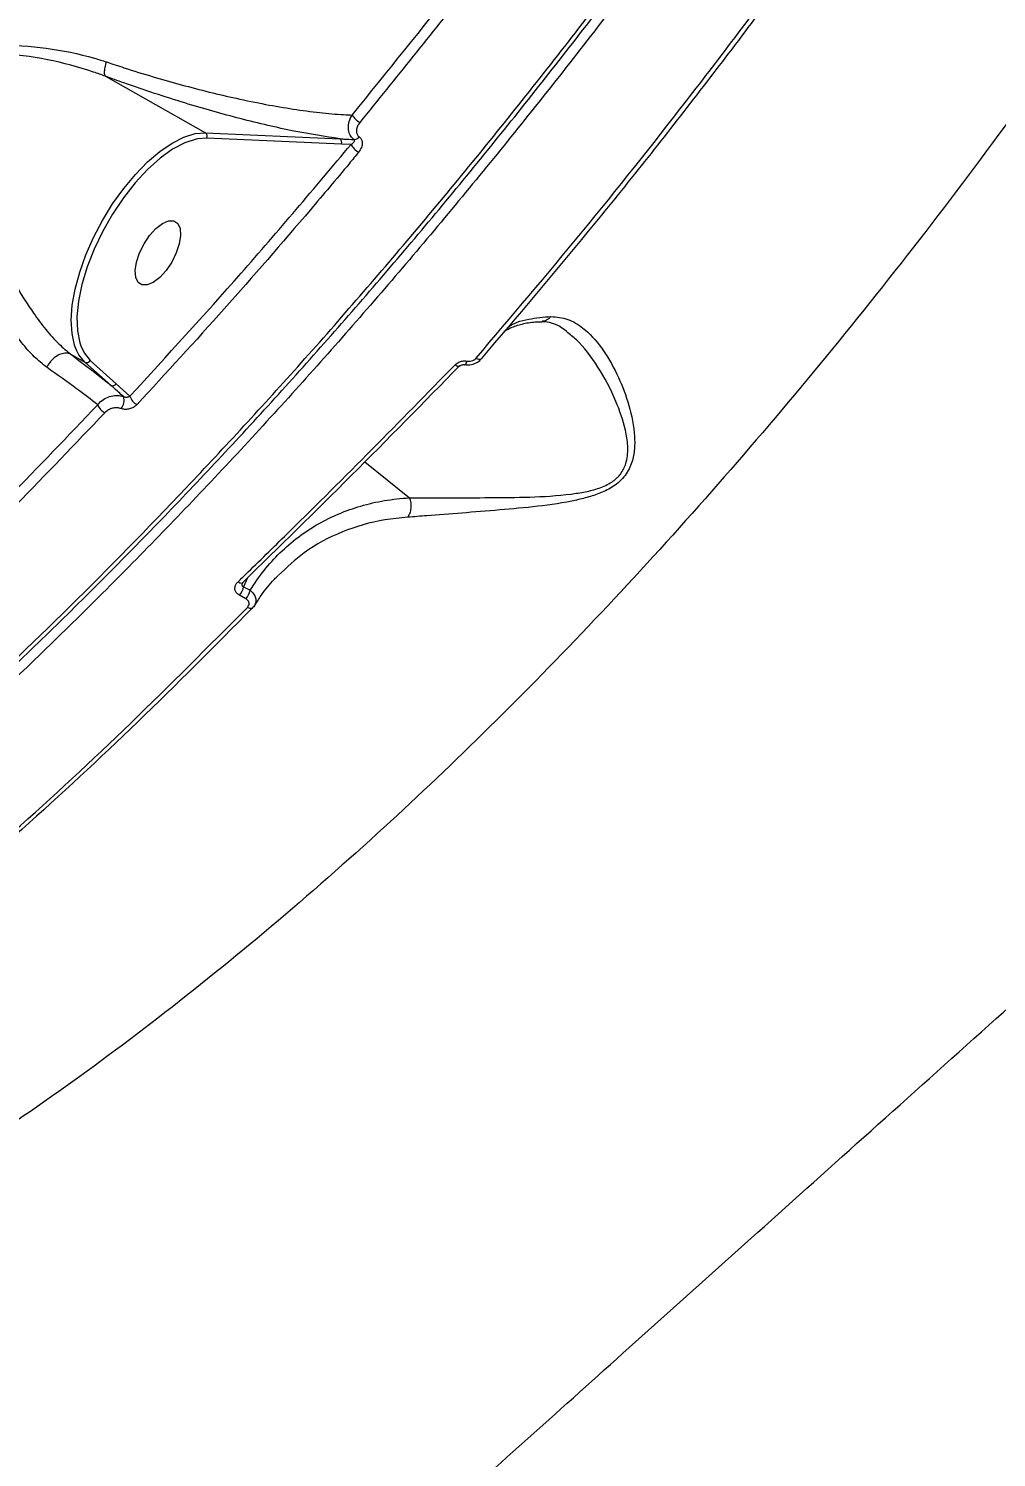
# Model space of a CAD drawing. Header units: millimetres. Extents: x -11024 to 8278, y -7837 to 5770.
# Drawn here: x 4731.7 to 4853.1, y -1403.2 to -1224.2 of the extents above; entities that cross this region are included whole.
import ezdxf

# ---------------------------------------------------------------- set-up
doc = ezdxf.new("R2010")
doc.units = ezdxf.units.MM
doc.layers.add('DIKOM_ОБЪЕКТ', color=7, linetype='Continuous')
doc.layers.add('DIKOM_РАЗМЕР_ОБЪЕКТА', color=7, linetype='Continuous')
doc.styles.add('style1', font='arial.ttf', dxfattribs={"width": 0.8})
doc.dimstyles.new('1-50', dxfattribs={"dimtxt": 300, "dimasz": 200, "dimexe": 100, "dimexo": 0, "dimgap": 100, "dimtad": 1, "dimtxsty": 'style1', "dimcen": 200, "dimclrd": 7, "dimclre": 7, "dimclrt": 7, "dimadec": 1, "dimazin": 2, "dimtfac": 1, "dimtmove": 0, "dimatfit": 2, "dimfxl": 0, "dimlwd": 25, "dimlwe": 18, "dimarcsym": 0})

# ---------------------------------------------------------------- blocks, each defined once
blk = doc.blocks.new('*D10')
at = {"layer": 'Defpoints', "color": 0, "transparency": 16777216}
for p in [(-7791.31, -186.83), (6174.94, -1432.98), (6174.94, -5371.27)]:
    blk.add_point(p, dxfattribs=at)
at = {"layer": 'DIKOM_РАЗМЕР_ОБЪЕКТА', "color": 7, "lineweight": 18, "transparency": 16777216}
for p, q in [((-7791.31, -186.83), (-7791.31, -5471.27)), ((6174.94, -1432.98), (6174.94, -5471.27))]:
    blk.add_line(p, q, dxfattribs=at)
at = {"layer": 'DIKOM_РАЗМЕР_ОБЪЕКТА', "color": 7, "lineweight": 25, "transparency": 16777216}
blk.add_line((-7591.31, -5371.27), (5974.94, -5371.27), dxfattribs=at)
at = {"layer": 'DIKOM_РАЗМЕР_ОБЪЕКТА', "color": 7, "transparency": 16777216}
for points in [[(-7591.31, -5337.93), (-7591.31, -5404.6), (-7791.31, -5371.27)], [(5974.94, -5337.93), (5974.94, -5404.6), (6174.94, -5371.27)]]:
    blk.add_solid(points, dxfattribs=at)
at = {"layer": 'DIKOM_РАЗМЕР_ОБЪЕКТА', "color": 7, "transparency": 16777216, "insert": (-1343.68, -5118.1), "char_height": 300, "attachment_point": 5, "style": 'style1'}
blk.add_mtext('14000', dxfattribs=at)

msp = doc.modelspace()

# ---------------------------------------------------------------- linework, layer by layer
at = {"layer": 'DIKOM_ОБЪЕКТ', "color": 7, "linetype": 'Continuous', "lineweight": 15}
for p, q in [((4741.378, -1230.212), (4753.909, -1237.277)), ((4754.102, -1237.945), (4752.945, -1238.042)), ((4753.909, -1237.277), (4770.765, -1238.041)), ((4770.957, -1238.709), (4754.102, -1237.945)), ((4772.167, -1238.753), (4770.957, -1238.709)), ((4737.048, -1265.028), (4737.052, -1265.03)), ((4737.052, -1265.03), (4738.812, -1266.023)), ((4742.082, -1268.933), (4738.812, -1266.023)), ((4739.463, -1265.819), (4742.733, -1268.729)), ((4742.733, -1268.729), (4744.441, -1270.295)), ((4773.895, -1278.505), (4779.481, -1283.002)), ((4759.184, -1293.032), (4758.705, -1294.144)), ((4758.991, -1295.672), (4758.181, -1295.224)), ((4758.705, -1294.144), (4759.517, -1294.592))]:
    msp.add_line(p, q, dxfattribs=at)
at = {"layer": 'DIKOM_ОБЪЕКТ', "color": 7, "linetype": 'Continuous', "lineweight": 15, "flags": 128}
for points in [[(4737.76, -1264.518), (4737.524, -1263.902), (4737.201, -1262.446), (4737.103, -1260.766), (4737.232, -1258.898), (4737.585, -1256.884), (4738.155, -1254.766), (4738.929, -1252.591), (4739.891, -1250.406), (4741.018, -1248.258), (4742.289, -1246.194), (4743.673, -1244.258), (4745.143, -1242.494), (4746.665, -1240.938), (4748.206, -1239.625), (4749.734, -1238.583), (4751.215, -1237.835), (4752.617, -1237.396), (4753.909, -1237.277)], [(4752.945, -1238.042), (4752.776, -1238.076), (4751.333, -1238.552), (4749.809, -1239.361), (4748.241, -1240.483), (4746.665, -1241.892), (4745.12, -1243.554), (4743.644, -1245.428), (4742.273, -1247.468), (4741.038, -1249.627), (4739.971, -1251.851), (4739.096, -1254.087), (4738.436, -1256.281), (4738.005, -1258.38), (4737.816, -1260.333), (4737.87, -1262.093), (4738.169, -1263.617), (4738.29, -1263.982)], [(4750.739, -1249.28), (4750.807, -1250.151), (4750.644, -1251.199), (4750.263, -1252.34), (4749.696, -1253.481), (4748.987, -1254.53), (4748.196, -1255.402), (4747.385, -1256.026), (4746.62, -1256.351), (4745.963, -1256.352), (4745.468, -1256.028), (4745.175, -1255.405), (4745.107, -1254.535), (4745.27, -1253.486), (4745.651, -1252.346), (4746.218, -1251.204), (4746.927, -1250.155), (4747.719, -1249.284), (4748.53, -1248.66), (4749.295, -1248.334), (4749.951, -1248.334), (4750.446, -1248.658), (4750.739, -1249.28)], [(4738.812, -1266.023), (4738.065, -1265.103), (4737.76, -1264.518)], [(4738.29, -1263.982), (4738.704, -1264.869), (4739.463, -1265.819)], [(4785.754, -1266.534), (4785.736, -1266.55), (4785.68, -1266.572), (4785.604, -1266.574), (4785.514, -1266.555), (4785.409, -1266.516), (4785.294, -1266.458), (4785.171, -1266.382)], [(4786.42, -1266.338), (4786.442, -1266.338), (4786.496, -1266.314), (4786.553, -1266.254), (4786.612, -1266.161), (4786.669, -1266.039), (4786.724, -1265.892)], [(4788.477, -1265.6), (4788.447, -1265.646), (4788.4, -1265.678), (4788.336, -1265.692), (4788.257, -1265.691), (4788.165, -1265.672), (4788.062, -1265.638), (4787.95, -1265.588), (4787.832, -1265.524)], [(4758.589, -1293.672), (4758.571, -1293.688), (4758.505, -1293.721), (4758.422, -1293.732), (4758.323, -1293.722), (4758.213, -1293.69), (4758.094, -1293.638), (4757.969, -1293.567)], [(4758.646, -1293.562), (4758.619, -1293.634), (4758.589, -1293.672)], [(4759.86, -1296.772), (4759.821, -1296.828), (4759.764, -1296.868), (4759.693, -1296.891), (4759.607, -1296.895), (4759.51, -1296.882), (4759.404, -1296.851), (4759.29, -1296.803), (4759.173, -1296.739)]]:
    msp.add_lwpolyline(points, dxfattribs=at)
at = {"layer": 'DIKOM_ОБЪЕКТ', "color": 7, "linetype": 'Continuous', "lineweight": 15}
for centre, radius, start, end in [((4774.456, -1233.802), 2.487, 210.55393, 241.50047), ((4753.621, -1237.722), 0.53, 335.16309, 57.09479), ((4770.475, -1238.486), 0.531, 335.19398, 56.98838), ((4772.491, -1237.177), 0.954, 272.94677, 318.37053), ((4774.231, -1237.654), 2.339, 208.05435, 241.99165), ((4739.028, -1265.572), 0.5, 244.34866, 330.47885), ((4742.298, -1268.483), 0.5, 244.35431, 330.4732), ((4742.147, -1270.828), 1.574, 319.97209, 18.15201), ((4746.244, -1269.645), 1.917, 199.83743, 241.93498), ((4742.238, -1270.635), 1.964, 201.6482, 241.39285), ((4756.594, -1293.787), 2.141, 317.81929, 350.41204), ((4757.402, -1294.229), 2.146, 317.7551, 350.2579)]:
    msp.add_arc(centre, radius, start, end, dxfattribs=at)
for points, knots in [([(4624.776, -1379.928), (4627.564, -1378.53), (4635.074, -1374.765), (4647.492, -1367.73), (4662.027, -1358.588), (4676.83, -1348.303), (4691.857, -1336.884), (4707.059, -1324.339), (4722.103, -1310.944), (4736.941, -1296.766), (4751.53, -1281.887), (4766.107, -1266.063), (4780.621, -1249.31), (4795.019, -1231.665), (4808.983, -1213.515), (4822.476, -1194.937), (4835.471, -1176.011), (4848.18, -1156.428), (4860.545, -1136.23), (4872.514, -1115.475), (4883.824, -1094.617), (4894.451, -1073.733), (4904.387, -1052.893), (4913.795, -1031.76), (4922.616, -1010.395), (4930.808, -988.869), (4938.188, -967.654), (4944.75, -946.818), (4950.508, -926.416), (4955.553, -906.114), (4959.838, -885.991), (4963.328, -866.121), (4965.835, -847.755), (4967.493, -830.86), (4968.44, -815.373), (4968.769, -800.317), (4968.469, -785.739), (4967.547, -771.795), (4966.01, -758.55), (4964.142, -747.282), (4962.624, -740.568), (4962.006, -737.834)], [0, 0, 0, 0, 0.0156522, 0.0421682, 0.0687046, 0.0952202, 0.1225065, 0.1498146, 0.1771008, 0.2036167, 0.230153, 0.2566687, 0.2839547, 0.311263, 0.3385491, 0.3650651, 0.3916015, 0.4181172, 0.4454032, 0.4727115, 0.4999976, 0.5265136, 0.5530497, 0.5795656, 0.6068517, 0.6341601, 0.661446, 0.6879618, 0.7144981, 0.7410139, 0.7683, 0.7956082, 0.8228943, 0.8459724, 0.8690775, 0.8921826, 0.9155066, 0.9388307, 0.9615639, 0.9843486, 1, 1, 1, 1]), ([(4625.405, -1379.948), (4626.367, -1379.484), (4629.684, -1377.883), (4635.416, -1374.864), (4642.58, -1370.908), (4649.77, -1366.686), (4656.966, -1362.23), (4664.171, -1357.532), (4671.388, -1352.593), (4678.618, -1347.413), (4685.866, -1341.989), (4693.131, -1336.321), (4700.416, -1330.406), (4707.724, -1324.243), (4715.057, -1317.829), (4722.408, -1311.17), (4729.753, -1304.289), (4737.061, -1297.212), (4744.311, -1289.958), (4751.503, -1282.532), (4758.639, -1274.93), (4765.72, -1267.151), (4772.752, -1259.192), (4779.734, -1251.051), (4786.668, -1242.726), (4793.557, -1234.214), (4800.403, -1225.512), (4807.205, -1216.622), (4813.944, -1207.567), (4820.592, -1198.385), (4827.125, -1189.106), (4833.537, -1179.742), (4839.831, -1170.289), (4846.01, -1160.743), (4852.075, -1151.1), (4858.03, -1141.36), (4863.876, -1131.518), (4869.613, -1121.572), (4875.244, -1111.519), (4880.77, -1101.356), (4886.179, -1091.103), (4891.452, -1080.8), (4896.564, -1070.488), (4901.509, -1060.186), (4906.287, -1049.89), (4910.902, -1039.597), (4915.353, -1029.302), (4919.646, -1019.004), (4923.778, -1008.699), (4927.753, -998.385), (4931.57, -988.058), (4935.231, -977.715), (4938.731, -967.368), (4942.058, -957.053), (4945.196, -946.813), (4948.141, -936.672), (4950.889, -926.634), (4953.443, -916.693), (4955.803, -906.847), (4957.974, -897.092), (4959.952, -887.425), (4961.74, -877.844), (4963.338, -868.346), (4964.746, -858.927), (4965.963, -849.594), (4966.985, -840.371), (4967.808, -831.297), (4968.428, -822.401), (4968.844, -813.693), (4969.058, -805.167), (4969.071, -796.819), (4968.882, -788.647), (4968.493, -780.649), (4967.901, -772.821), (4967.107, -765.163), (4966.114, -757.67), (4964.909, -750.352), (4963.663, -743.877), (4962.731, -739.938), (4962.344, -738.3)], [0, 0, 0, 0, 0.0054195, 0.0186914, 0.0319677, 0.0451738, 0.0583192, 0.0714189, 0.0844874, 0.0975399, 0.1105915, 0.1236535, 0.1367393, 0.1498636, 0.1630411, 0.1762868, 0.1895616, 0.2027843, 0.2159412, 0.2290479, 0.2421187, 0.255169, 0.2682141, 0.2812667, 0.2943384, 0.3074446, 0.3205993, 0.3338181, 0.3470908, 0.3603379, 0.37351, 0.3866273, 0.399705, 0.4127576, 0.4258001, 0.4388478, 0.4519104, 0.4650028, 0.4781399, 0.4913364, 0.5045998, 0.5178617, 0.5310531, 0.5441855, 0.5572736, 0.5703326, 0.5833771, 0.5964224, 0.6094797, 0.6225624, 0.6356854, 0.6488638, 0.662112, 0.675378, 0.6885929, 0.7017444, 0.7148475, 0.7279169, 0.7409678, 0.754015, 0.7670712, 0.7801486, 0.7932621, 0.8064264, 0.8196565, 0.832932, 0.8461777, 0.8593532, 0.8724758, 0.8855604, 0.898622, 0.9116753, 0.9247347, 0.9378105, 0.9509175, 0.9640704, 0.9772837, 0.9905589, 1, 1, 1, 1]), ([(4622.283, -1302.273), (4626.29, -1299.546), (4634.307, -1294.088), (4646.4, -1284.991), (4658.503, -1275.258), (4670.755, -1264.707), (4683.128, -1253.336), (4695.595, -1241.141), (4707.954, -1228.314), (4720.522, -1214.501), (4733.254, -1199.668), (4746.092, -1183.805), (4758.773, -1167.209), (4771.242, -1149.907), (4783.452, -1131.944), (4795.119, -1113.736), (4806.218, -1095.356), (4816.737, -1076.877), (4826.859, -1057.974), (4836.532, -1038.697), (4845.71, -1019.106), (4854.184, -999.649), (4861.944, -980.392), (4868.993, -961.393), (4875.455, -942.326), (4881.281, -923.255), (4886.432, -904.25), (4890.511, -886.947), (4893.681, -871.327), (4896.117, -857.29), (4898.085, -843.498), (4899.576, -830.001), (4900.585, -816.861), (4901.106, -804.075), (4901.175, -791.614), (4900.808, -783.643), (4900.625, -779.657)], [0, 0, 0, 0, 0.0277652, 0.0555638, 0.0833623, 0.1111276, 0.1400312, 0.168973, 0.1979143, 0.2268178, 0.2582447, 0.2896956, 0.3211224, 0.3534671, 0.3858384, 0.418183, 0.4495059, 0.4808531, 0.5121759, 0.5444126, 0.5766757, 0.6089125, 0.640161, 0.6714335, 0.7026821, 0.7348413, 0.7670265, 0.7991857, 0.8241464, 0.8491071, 0.8742669, 0.8994269, 0.9244694, 0.9495121, 0.974756, 1, 1, 1, 1]), ([(4652.021, -1591.384), (4651.226, -1592.422), (4649.632, -1594.499), (4648.437, -1596.463), (4647.985, -1597.688), (4648.192, -1598.25), (4649.013, -1598.242), (4650.474, -1597.647), (4652.601, -1596.439), (4655.405, -1594.608), (4658.856, -1592.171), (4662.907, -1589.163), (4667.537, -1585.604), (4672.714, -1581.523), (4678.469, -1576.894), (4684.858, -1571.674), (4691.893, -1565.848), (4699.578, -1559.411), (4707.829, -1552.433), (4716.542, -1545.004), (4725.687, -1537.15), (4735.23, -1528.902), (4745.243, -1520.199), (4755.808, -1510.969), (4766.928, -1501.208), (4778.598, -1490.919), (4790.686, -1480.218), (4803.058, -1469.223), (4815.686, -1457.962), (4828.538, -1446.463), (4841.701, -1434.649), (4855.28, -1422.426), (4869.266, -1409.8), (4883.645, -1396.783), (4898.253, -1383.524), (4913.665, -1369.498), (4929.883, -1354.699), (4946.895, -1339.131), (4964.175, -1323.277), (4981.686, -1307.167), (4999.386, -1290.838), (5016.202, -1275.284), (5032.093, -1260.549), (5047.041, -1246.657), (5061.924, -1232.796), (5076.854, -1218.857), (5091.805, -1204.866), (5106.752, -1190.845), (5121.521, -1176.957), (5135.943, -1163.361), (5150.002, -1150.074), (5163.686, -1137.107), (5177.104, -1124.358), (5190.356, -1111.732), (5203.409, -1099.258), (5216.235, -1086.962), (5228.684, -1074.988), (5240.622, -1063.466), (5252.039, -1052.404), (5262.935, -1041.806), (5273.394, -1031.59), (5283.491, -1021.682), (5293.191, -1012.115), (5302.468, -1002.914), (5311.207, -994.19), (5319.315, -986.039), (5326.79, -978.462), (5333.647, -971.449), (5339.942, -964.942), (5345.719, -958.895), (5350.945, -953.339), (5355.595, -948.298), (5359.613, -943.833), (5362.957, -939.991), (5365.636, -936.764), (5367.674, -934.135), (5369.09, -932.076), (5369.889, -930.578), (5370.044, -929.669), (5369.544, -929.358), (5368.399, -929.645), (5366.814, -930.432), (5365.06, -931.468), (5363.847, -932.262), (5363.239, -932.658)], [0, 0, 0, 0, 0.0144651, 0.0289647, 0.0408965, 0.0528384, 0.06478, 0.0767114, 0.0889895, 0.101279, 0.1135685, 0.1258467, 0.1377794, 0.1497223, 0.1616651, 0.1735976, 0.1858779, 0.1981695, 0.210461, 0.2227414, 0.2346549, 0.2465787, 0.2585025, 0.2704161, 0.2826743, 0.2949439, 0.3072133, 0.3194715, 0.3314056, 0.34335, 0.3552943, 0.3672284, 0.3795091, 0.391801, 0.4040931, 0.4163738, 0.4301596, 0.4439533, 0.4577392, 0.4718226, 0.4859146, 0.4999982, 0.5119158, 0.5238436, 0.5357715, 0.5476891, 0.5599529, 0.5722279, 0.5845032, 0.596767, 0.6086845, 0.6206121, 0.6325398, 0.6444572, 0.6567197, 0.6689935, 0.6812671, 0.6935298, 0.7054627, 0.7174059, 0.729349, 0.7412819, 0.7535612, 0.7658519, 0.7781424, 0.7904218, 0.802353, 0.8142946, 0.8262361, 0.8381674, 0.8504463, 0.8627365, 0.8750268, 0.8873057, 0.8992219, 0.9111486, 0.9230751, 0.9349913, 0.9472528, 0.9595253, 0.9717982, 0.9840602, 0.9920273, 1, 1, 1, 1]), ([(5413.745, -933.094), (5413.781, -933.104), (5413.996, -933.162), (5413.743, -933.864), (5412.921, -935.263), (5411.33, -937.378), (5409.059, -940.118), (5406.118, -943.468), (5402.536, -947.397), (5398.339, -951.878), (5393.509, -956.936), (5387.997, -962.617), (5381.788, -968.939), (5374.873, -975.907), (5367.33, -983.445), (5359.249, -991.463), (5350.659, -999.932), (5341.596, -1008.82), (5331.997, -1018.189), (5321.783, -1028.115), (5310.947, -1038.604), (5299.492, -1049.65), (5287.547, -1061.13), (5275.258, -1072.903), (5262.656, -1084.94), (5249.779, -1097.207), (5236.525, -1109.802), (5222.789, -1122.823), (5208.577, -1136.265), (5193.903, -1150.114), (5178.931, -1164.214), (5163.837, -1178.401), (5148.65, -1192.648), (5133.4, -1206.926), (5117.975, -1221.344), (5102.253, -1236.013), (5086.253, -1250.917), (5069.996, -1266.034), (5053.669, -1281.193), (5036.63, -1296.987), (5018.903, -1313.391), (5000.529, -1330.363), (4982.094, -1347.36), (4963.645, -1364.337), (4945.228, -1381.251), (4927.944, -1397.091), (4911.796, -1411.86), (4896.765, -1425.582), (4881.965, -1439.066), (4867.286, -1452.412), (4852.76, -1465.59), (4838.418, -1478.572), (4824.428, -1491.205), (4810.955, -1503.339), (4798.008, -1514.966), (4785.591, -1526.086), (4773.594, -1536.796), (4761.931, -1547.173), (4750.639, -1557.184), (4739.747, -1566.801), (4729.384, -1575.91), (4719.661, -1584.414), (4710.58, -1592.313), (4702.134, -1599.616), (4694.255, -1606.379), (4686.889, -1612.649), (4680.075, -1618.392), (4673.836, -1623.585), (4668.25, -1628.161), (4663.373, -1632.072), (4659.196, -1635.33), (4655.7, -1637.955), (4652.856, -1639.97), (4650.632, -1641.4), (4649.137, -1642.146), (4648.377, -1642.371), (4648.332, -1642.144), (4648.323, -1642.102)], [0, 0, 0, 0, 0.0026735, 0.0159126, 0.0295314, 0.0431629, 0.0567944, 0.0704133, 0.0836727, 0.0969435, 0.1102143, 0.1234736, 0.1371194, 0.1507778, 0.1644361, 0.1780818, 0.1913422, 0.2046142, 0.2178862, 0.2311466, 0.2447927, 0.2584513, 0.2721099, 0.285756, 0.2989994, 0.3122541, 0.3255087, 0.338752, 0.3523788, 0.3660181, 0.3796575, 0.3932842, 0.4065287, 0.4197846, 0.4330406, 0.4462851, 0.459914, 0.4735556, 0.487197, 0.5008261, 0.5161467, 0.5314763, 0.5467971, 0.5624486, 0.5781095, 0.593761, 0.6070228, 0.6202959, 0.6335693, 0.6468309, 0.6604781, 0.6741379, 0.6877976, 0.7014447, 0.7146837, 0.7279341, 0.7411846, 0.7544235, 0.7680458, 0.7816806, 0.7953152, 0.8089375, 0.8221983, 0.8354705, 0.8487428, 0.8620035, 0.8756514, 0.8893118, 0.9029722, 0.9166202, 0.9298763, 0.9431441, 0.9564116, 0.9696677, 0.983311, 0.9969667, 1, 1, 1, 1]), ([(4940.747, -965.094), (4939.394, -969.171), (4935.749, -980.154), (4929.216, -998.176), (4920.998, -1019.114), (4912.018, -1040.274), (4902.289, -1061.585), (4891.823, -1082.976), (4880.852, -1103.976), (4869.424, -1124.523), (4857.6, -1144.564), (4845.186, -1164.427), (4832.199, -1184.032), (4818.673, -1203.305), (4804.905, -1221.821), (4790.948, -1239.533), (4776.859, -1256.416), (4762.406, -1272.743), (4747.628, -1288.433), (4732.567, -1303.414), (4717.554, -1317.357), (4702.642, -1330.239), (4687.875, -1342.059), (4673.015, -1353.01), (4658.11, -1363.016), (4643.21, -1372.017), (4628.646, -1379.816), (4614.459, -1386.414), (4600.681, -1391.839), (4587.087, -1396.181), (4573.738, -1399.37), (4560.675, -1401.391), (4548.751, -1402.084), (4539.713, -1401.947), (4534.984, -1401.322), (4533.526, -1401.129)], [0, 0, 0, 0, 0.0182804, 0.0492473, 0.0802381, 0.1112051, 0.1430714, 0.1749638, 0.2068302, 0.2377974, 0.2687881, 0.2997549, 0.3316215, 0.3635138, 0.3953801, 0.4263466, 0.457337, 0.4883039, 0.5201697, 0.5520616, 0.5839278, 0.6148944, 0.6458854, 0.676852, 0.7087181, 0.7406107, 0.7724768, 0.8034436, 0.8344343, 0.8654009, 0.8972673, 0.9291594, 0.9610258, 0.9879768, 1, 1, 1, 1]), ([(4952.295, -1058.88), (4949.914, -1064.716), (4945.151, -1076.396), (4937.405, -1093.877), (4929.243, -1111.274), (4920.285, -1129.256), (4910.477, -1147.771), (4899.777, -1166.746), (4888.595, -1185.407), (4876.982, -1203.665), (4864.988, -1221.429), (4852.774, -1238.454), (4840.363, -1254.714), (4827.787, -1270.214), (4814.953, -1285.082), (4801.918, -1299.25), (4788.74, -1312.647), (4775.19, -1325.47), (4761.288, -1337.623), (4747.069, -1349.033), (4732.86, -1359.424), (4718.917, -1368.627), (4705.274, -1376.647), (4691.957, -1383.538), (4678.812, -1389.41), (4665.903, -1394.243), (4653.291, -1398.016), (4641.097, -1400.699), (4629.348, -1402.288), (4618.026, -1402.871), (4607.164, -1402.307), (4600.048, -1401.565), (4596.707, -1400.729), (4596.693, -1400.726)], [0, 0, 0, 0, 0.0303314, 0.0607001, 0.0910688, 0.1213997, 0.1555311, 0.1897723, 0.2240683, 0.2583626, 0.2926003, 0.3267292, 0.3597779, 0.3929305, 0.4261357, 0.4593393, 0.4924891, 0.5255363, 0.5605684, 0.5956629, 0.6307579, 0.6657902, 0.6993588, 0.7330328, 0.7667613, 0.8004918, 0.8341698, 0.8677409, 0.9006739, 0.9337027, 0.9667811, 0.9998602, 1, 1, 1, 1]), ([(4810.014, -1571.803), (4814.018, -1568.299), (4822.029, -1561.286), (4834.583, -1550.241), (4847.502, -1538.836), (4860.927, -1526.94), (4874.845, -1514.566), (4889.244, -1501.719), (4903.96, -1488.546), (4918.821, -1475.199), (4933.796, -1461.709), (4948.852, -1448.103), (4964.103, -1434.28), (4979.668, -1420.131), (4995.53, -1405.668), (5011.668, -1390.909), (5027.898, -1376.022), (5044.036, -1361.174), (5060.057, -1346.391), (5075.937, -1331.696), (5091.792, -1316.981), (5107.744, -1302.135), (5123.766, -1287.178), (5139.832, -1272.136), (5155.756, -1257.183), (5171.349, -1242.496), (5186.593, -1228.093), (5201.477, -1213.992), (5216.12, -1200.074), (5230.635, -1186.238), (5244.988, -1172.513), (5259.15, -1158.927), (5272.954, -1145.639), (5287.116, -1131.961), (5301.516, -1117.999), (5316.092, -1103.808), (5325.277, -1094.815), (5329.868, -1090.319)], [0, 0, 0, 0, 0.02771576, 0.05545544, 0.08319537, 0.11091106, 0.1394322, 0.16797903, 0.19652616, 0.22504713, 0.25275924, 0.28049467, 0.3082306, 0.3359422, 0.36445723, 0.39299796, 0.42153888, 0.45005356, 0.47779076, 0.50555234, 0.53331343, 0.56105059, 0.58959533, 0.61816615, 0.64673704, 0.67528144, 0.70298971, 0.73072246, 0.75845452, 0.78616295, 0.81467512, 0.84321305, 0.8717511, 0.90026292, 0.93350155, 0.96676104, 1, 1, 1, 1]), ([(4694.72, -1489.26), (4695.443, -1488.688), (4696.889, -1487.543), (4699.933, -1485.001), (4703.605, -1481.868), (4708.14, -1477.935), (4713.638, -1473.113), (4720.191, -1467.314), (4727.563, -1460.753), (4735.723, -1453.463), (4744.639, -1445.476), (4754.193, -1436.903), (4764.36, -1427.772), (4775.091, -1418.133), (4786.458, -1407.923), (4798.411, -1397.192), (4810.899, -1385.988), (4824.152, -1374.108), (4838.184, -1361.543), (4852.977, -1348.305), (4868.201, -1334.691), (4883.574, -1320.948), (4899.045, -1307.118), (4914.56, -1293.246), (4930.286, -1279.177), (4946.145, -1264.976), (4962.061, -1250.704), (4977.883, -1236.496), (4993.579, -1222.372), (5009.127, -1208.351), (5024.583, -1194.38), (5039.872, -1180.523), (5054.954, -1166.818), (5064.776, -1157.857), (5069.679, -1153.383)], [0, 0, 0, 0, 0.028458, 0.0569512, 0.0854443, 0.113902, 0.1459254, 0.178052, 0.21023, 0.2424063, 0.2745293, 0.3065504, 0.3375582, 0.3686636, 0.3998178, 0.4309707, 0.4620736, 0.4930794, 0.525948, 0.5588747, 0.5918023, 0.6246716, 0.6561667, 0.6877611, 0.7194067, 0.751054, 0.7826517, 0.81415, 0.8450489, 0.8760379, 0.9070734, 0.9381095, 0.9691001, 1, 1, 1, 1]), ([(4772.314, -1235.066), (4776.722, -1229.625), (4785.539, -1218.743), (4798.477, -1201.624), (4811.198, -1183.992), (4819.41, -1171.793), (4823.515, -1165.694)], [0, 0, 0, 0, 0.2485965, 0.4971944, 0.7485972, 1, 1, 1, 1]), ([(4824.584, -1166.463), (4820.515, -1172.508), (4812.379, -1184.598), (4799.682, -1202.211), (4786.673, -1219.442), (4777.737, -1230.473), (4773.269, -1235.988)], [0, 0, 0, 0, 0.2485968, 0.49719326, 0.74859505, 1, 1, 1, 1]), ([(4787.832, -1265.524), (4792.281, -1260.296), (4801.18, -1249.841), (4814.287, -1233.323), (4827.21, -1216.263), (4835.587, -1204.414), (4839.775, -1198.49)], [0, 0, 0, 0, 0.2486158, 0.4972329, 0.748616, 1, 1, 1, 1]), ([(4840.338, -1198.659), (4836.203, -1204.511), (4827.932, -1216.214), (4815.083, -1233.196), (4801.952, -1249.762), (4792.968, -1260.321), (4788.477, -1265.6)], [0, 0, 0, 0, 0.2486147, 0.4972313, 0.7486171, 1, 1, 1, 1]), ([(4734.025, -1266.665), (4733.502, -1266.25), (4732.412, -1265.385), (4730.844, -1263.583), (4729.136, -1261.172), (4727.366, -1258.088), (4725.399, -1253.986), (4723.449, -1249.169), (4721.651, -1243.914), (4720.446, -1239.578), (4719.751, -1236.207), (4719.448, -1233.598), (4719.53, -1231.277), (4720.238, -1229.335), (4721.495, -1227.965), (4723.352, -1227.058), (4725.533, -1226.56), (4729.111, -1226.239), (4734.036, -1226.56), (4738.568, -1227.479), (4741.006, -1228.252), (4741.5, -1228.409)], [0, 0, 0, 0, 0.0399705, 0.0833, 0.1277355, 0.1880435, 0.2502359, 0.3338812, 0.4199835, 0.501346, 0.5430292, 0.5846631, 0.6297922, 0.6581318, 0.6869643, 0.7180451, 0.7529308, 0.788754, 0.8810047, 0.9758657, 1, 1, 1, 1]), ([(4741.371, -1230.207), (4741.37, -1230.206), (4740.884, -1230.024), (4738.53, -1229.181), (4734.103, -1228.008), (4729.323, -1227.352), (4725.788, -1227.388), (4723.719, -1227.676), (4722.042, -1228.35), (4721.249, -1229.136), (4720.724, -1229.996), (4720.341, -1231.387), (4720.521, -1233.514), (4721.066, -1235.912), (4722.074, -1239.086), (4723.634, -1243.146), (4725.832, -1248.148), (4728.065, -1252.693), (4730.261, -1256.655), (4732.122, -1259.598), (4733.907, -1261.973), (4735.441, -1263.711), (4736.584, -1264.651), (4737.048, -1265.028), (4737.048, -1265.028)], [0, 0, 0, 0, 0.0000888, 0.0246752, 0.1189569, 0.2152921, 0.2495708, 0.2844787, 0.3132014, 0.3343501, 0.3391899, 0.3652902, 0.4088692, 0.4500039, 0.4911889, 0.5755451, 0.6616063, 0.7495392, 0.8109776, 0.873876, 0.9170282, 0.9611152, 0.9999867, 1, 1, 1, 1]), ([(4741.371, -1230.207), (4741.334, -1230.101), (4741.26, -1229.889), (4741.3, -1229.288), (4741.406, -1228.757), (4741.488, -1228.455), (4741.5, -1228.409)], [0, 0, 0, 0, 0.3157338, 0.631463, 0.9437771, 1, 1, 1, 1]), ([(4741.5, -1228.409), (4742.238, -1228.655), (4744.216, -1229.312), (4747.368, -1230.283), (4752.152, -1231.646), (4756.899, -1232.815), (4761.49, -1233.753), (4764.987, -1234.349), (4768.261, -1234.779), (4770.672, -1234.991), (4771.96, -1235.05), (4772.314, -1235.066)], [0, 0, 0, 0, 0.0601136, 0.1609856, 0.2618573, 0.4689743, 0.5884096, 0.7078528, 0.8306459, 0.9534403, 1, 1, 1, 1]), ([(4741.378, -1230.212), (4741.377, -1230.211), (4741.375, -1230.21), (4741.372, -1230.208), (4741.372, -1230.207), (4741.371, -1230.207)], [0, 0, 0, 0, 0.429877, 0.7868395, 1, 1, 1, 1]), ([(4770.765, -1238.041), (4768.901, -1237.758), (4766.085, -1237.329), (4761.752, -1236.382), (4757.291, -1235.291), (4752.532, -1233.948), (4747.571, -1232.374), (4744.232, -1231.242), (4742.145, -1230.488), (4741.378, -1230.212)], [0, 0, 0, 0, 0.2355453, 0.3560362, 0.4765313, 0.7016563, 0.817295, 0.9329226, 1, 1, 1, 1]), ([(4772.54, -1238.129), (4772.507, -1238.103), (4772.317, -1237.948), (4772.026, -1237.569), (4771.813, -1236.893), (4771.846, -1236.071), (4772.083, -1235.442), (4772.281, -1235.12), (4772.314, -1235.066)], [0, 0, 0, 0, 0.0394926, 0.2326593, 0.443743, 0.686754, 0.9479794, 1, 1, 1, 1]), ([(4773.269, -1235.988), (4773.134, -1236.186), (4772.897, -1236.534), (4772.815, -1237.064), (4772.904, -1237.47), (4773.07, -1237.701), (4773.184, -1237.795), (4773.204, -1237.811)], [0, 0, 0, 0, 0.3277279, 0.5738821, 0.7796193, 0.9627356, 1, 1, 1, 1]), ([(4770.765, -1238.041), (4770.937, -1238.051), (4771.531, -1238.086), (4772.121, -1238.111), (4772.54, -1238.129)], [0, 0, 0, 0, 0.2912492, 1, 1, 1, 1]), ([(4772.167, -1238.753), (4772.26, -1238.691), (4772.423, -1238.581), (4772.564, -1238.406), (4772.607, -1238.275), (4772.589, -1238.193), (4772.564, -1238.153), (4772.547, -1238.136), (4772.54, -1238.129)], [0, 0, 0, 0, 0.3692969, 0.6446185, 0.837242, 0.9271254, 0.9712556, 1, 1, 1, 1]), ([(4773.204, -1237.811), (4773.227, -1237.83), (4773.349, -1237.931), (4773.519, -1238.181), (4773.606, -1238.613), (4773.514, -1239.164), (4773.268, -1239.521), (4773.132, -1239.718)], [0, 0, 0, 0, 0.0440315, 0.2245223, 0.4337534, 0.6874686, 1, 1, 1, 1]), ([(4744.441, -1270.295), (4749.104, -1265.219), (4758.444, -1255.051), (4767.588, -1244.191), (4772.167, -1238.753)], [0, 0, 0, 0, 0.4992687, 1, 1, 1, 1]), ([(4773.132, -1239.718), (4772.73, -1240.203), (4770.715, -1242.626), (4765.124, -1249.256), (4756.289, -1259.436), (4748.993, -1267.367), (4745.342, -1271.336)], [0, 0, 0, 0, 0.0441378, 0.2207103, 0.6100159, 1, 1, 1, 1]), ([(4797.228, -1260.296), (4797.949, -1260.368), (4799.391, -1260.513), (4801.507, -1261.817), (4803.614, -1264.073), (4805.464, -1267.287), (4806.947, -1270.904), (4807.643, -1274.013), (4807.759, -1276.474), (4807.557, -1278.148), (4806.909, -1279.852), (4805.584, -1281.3), (4803.895, -1282.253), (4802.177, -1282.874), (4799.397, -1283.563), (4795.531, -1284.131), (4790.694, -1284.544), (4786.016, -1284.932), (4782.16, -1285.225), (4780.051, -1285.382), (4779.255, -1285.441)], [0, 0, 0, 0, 0.0640649, 0.1282395, 0.2170707, 0.3060307, 0.3833426, 0.4604827, 0.4901561, 0.5197416, 0.5505454, 0.5816405, 0.6087096, 0.6342474, 0.659851, 0.7316545, 0.8036997, 0.8790163, 0.9542799, 1, 1, 1, 1]), ([(4791.38, -1262.147), (4791.689, -1261.97), (4792.39, -1261.57), (4793.769, -1261.18), (4795.044, -1260.957), (4795.892, -1260.962), (4796.102, -1260.963)], [0, 0, 0, 0, 0.2576468, 0.5844137, 0.8973767, 1, 1, 1, 1]), ([(4791.691, -1261.777), (4791.715, -1261.755), (4792.412, -1261.134), (4794.234, -1260.572), (4796.284, -1260.383), (4797.228, -1260.296)], [0, 0, 0, 0, 0.0190368, 0.5481349, 1, 1, 1, 1]), ([(4796.043, -1260.952), (4796.198, -1260.946), (4796.72, -1260.924), (4797.541, -1261.149), (4798.44, -1261.535), (4799.026, -1262.019), (4799.236, -1262.194)], [0, 0, 0, 0, 0.1315739, 0.4430918, 0.7994876, 1, 1, 1, 1]), ([(4796.103, -1260.862), (4796.157, -1260.865), (4796.406, -1260.878), (4796.774, -1260.699), (4797.078, -1260.465), (4797.201, -1260.327), (4797.228, -1260.296)], [0, 0, 0, 0, 0.1285596, 0.5901393, 0.9105997, 1, 1, 1, 1]), ([(4779.486, -1283.009), (4779.487, -1283.009), (4779.718, -1283.011), (4781.297, -1283.013), (4784.598, -1283.021), (4789.457, -1282.985), (4794.526, -1282.964), (4798.594, -1282.724), (4801.528, -1282.289), (4803.274, -1281.842), (4804.816, -1281.149), (4805.672, -1280.394), (4806.309, -1279.546), (4806.825, -1278.319), (4806.921, -1276.479), (4806.479, -1273.883), (4805.273, -1270.428), (4803.183, -1266.536), (4801.036, -1263.652), (4799.613, -1262.541), (4799.207, -1262.225)], [0, 0, 0, 0, 0.0000742, 0.0154172, 0.11086165, 0.20639496, 0.29818028, 0.38970195, 0.42071608, 0.45162772, 0.48217291, 0.50730382, 0.51255544, 0.54270531, 0.58570213, 0.62905845, 0.71596307, 0.83442364, 0.95280895, 1, 1, 1, 1]), ([(4737.048, -1265.028), (4736.861, -1264.965), (4736.486, -1264.84), (4735.799, -1264.974), (4735.113, -1265.336), (4734.516, -1265.886), (4734.179, -1266.366), (4734.045, -1266.626), (4734.025, -1266.665)], [0, 0, 0, 0, 0.1975861, 0.3951554, 0.5926937, 0.7903103, 0.9681234, 1, 1, 1, 1]), ([(4737.052, -1265.03), (4738.395, -1266.048), (4740.205, -1267.419), (4741.697, -1268.623), (4742.082, -1268.933)], [0, 0, 0, 0, 0.7421694, 1, 1, 1, 1]), ([(4740.413, -1271.359), (4739.568, -1270.711), (4737.734, -1269.303), (4735.325, -1267.59), (4734.025, -1266.665)], [0, 0, 0, 0, 0.46049433, 1, 1, 1, 1]), ([(4757.969, -1293.567), (4758.402, -1293.147), (4760.569, -1291.045), (4766.169, -1285.566), (4774.799, -1276.991), (4781.712, -1269.92), (4785.171, -1266.382)], [0, 0, 0, 0, 0.0480667, 0.2403229, 0.6198795, 1, 1, 1, 1]), ([(4785.789, -1266.445), (4781.254, -1271.078), (4772.171, -1280.355), (4763.158, -1289.156), (4758.646, -1293.562)], [0, 0, 0, 0, 0.4993595, 1, 1, 1, 1]), ([(4785.171, -1266.382), (4785.294, -1266.277), (4785.539, -1266.067), (4786.024, -1265.893), (4786.431, -1265.853), (4786.659, -1265.884), (4786.724, -1265.892)], [0, 0, 0, 0, 0.292889, 0.5849665, 0.8819753, 1, 1, 1, 1]), ([(4785.757, -1266.535), (4785.764, -1266.526), (4785.796, -1266.49), (4785.901, -1266.418), (4786.062, -1266.354), (4786.238, -1266.325), (4786.365, -1266.324), (4786.415, -1266.338), (4786.42, -1266.339)], [0, 0, 0, 0, 0.0719227, 0.2983147, 0.5182149, 0.737529, 0.9777316, 1, 1, 1, 1]), ([(4786.425, -1266.318), (4786.636, -1266.345), (4787.12, -1266.405), (4787.83, -1266.165), (4788.313, -1265.832), (4788.484, -1265.592), (4788.519, -1265.544)], [0, 0, 0, 0, 0.269309, 0.6186055, 0.9231852, 1, 1, 1, 1]), ([(4786.724, -1265.892), (4786.797, -1265.901), (4786.982, -1265.922), (4787.285, -1265.875), (4787.602, -1265.744), (4787.755, -1265.597), (4787.832, -1265.524)], [0, 0, 0, 0, 0.1836609, 0.4627677, 0.7311735, 1, 1, 1, 1]), ([(4743.642, -1270.338), (4743.224, -1269.956), (4742.711, -1269.487), (4742.18, -1269.02), (4742.082, -1268.933)], [0, 0, 0, 0, 0.8148064, 1, 1, 1, 1]), ([(4740.413, -1271.359), (4740.481, -1271.278), (4740.734, -1270.977), (4741.294, -1270.557), (4742.09, -1270.243), (4742.911, -1270.144), (4743.397, -1270.273), (4743.642, -1270.338)], [0, 0, 0, 0, 0.0902598, 0.3322157, 0.5590832, 0.7775315, 1, 1, 1, 1]), ([(4743.642, -1270.338), (4743.687, -1270.353), (4743.741, -1270.371), (4743.86, -1270.392), (4744.006, -1270.401), (4744.202, -1270.379), (4744.347, -1270.339), (4744.42, -1270.305), (4744.441, -1270.295)], [0, 0, 0, 0, 0.15232981, 0.18230618, 0.38681941, 0.62396781, 0.89570873, 1, 1, 1, 1]), ([(4695.604, -1314.523), (4699.35, -1311.228), (4706.842, -1304.639), (4718.068, -1294.065), (4729.277, -1283.034), (4736.701, -1275.251), (4740.413, -1271.359)], [0, 0, 0, 0, 0.2490987, 0.4981991, 0.7490987, 1, 1, 1, 1]), ([(4741.298, -1272.359), (4737.604, -1276.231), (4730.218, -1283.975), (4719.013, -1295.008), (4707.736, -1305.636), (4700.174, -1312.287), (4696.393, -1315.612)], [0, 0, 0, 0, 0.2491024, 0.4982025, 0.7491007, 1, 1, 1, 1]), ([(4743.352, -1271.841), (4743.2, -1271.798), (4742.897, -1271.714), (4742.38, -1271.756), (4741.874, -1271.919), (4741.512, -1272.146), (4741.344, -1272.314), (4741.298, -1272.359)], [0, 0, 0, 0, 0.2170442, 0.4335281, 0.662112, 0.9081444, 1, 1, 1, 1]), ([(4745.342, -1271.336), (4745.298, -1271.381), (4745.136, -1271.543), (4744.789, -1271.764), (4744.299, -1271.925), (4743.796, -1271.965), (4743.5, -1271.882), (4743.352, -1271.841)], [0, 0, 0, 0, 0.09194047, 0.33564424, 0.56317831, 0.78152572, 1, 1, 1, 1]), ([(4759.517, -1294.592), (4760.081, -1293.75), (4761.208, -1292.065), (4763.24, -1289.846), (4765.523, -1287.879), (4768.788, -1285.735), (4772.426, -1284.213), (4776.328, -1283.294), (4778.43, -1283.099), (4779.481, -1283.002)], [0, 0, 0, 0, 0.1264534, 0.252902, 0.3828692, 0.5128349, 0.7531053, 0.8765498, 1, 1, 1, 1]), ([(4779.486, -1283.009), (4779.552, -1283.218), (4779.684, -1283.636), (4779.688, -1284.326), (4779.556, -1284.912), (4779.381, -1285.265), (4779.277, -1285.41), (4779.255, -1285.441)], [0, 0, 0, 0, 0.2525654, 0.5050906, 0.7576474, 0.9487752, 1, 1, 1, 1]), ([(4779.481, -1283.002), (4779.482, -1283.003), (4779.483, -1283.004), (4779.485, -1283.007), (4779.486, -1283.008), (4779.486, -1283.009)], [0, 0, 0, 0, 0.4500367, 0.822391, 1, 1, 1, 1]), ([(4779.255, -1285.441), (4778.298, -1285.535), (4775.424, -1285.818), (4770.966, -1287.138), (4766.476, -1289.501), (4764.114, -1291.734), (4763.07, -1292.721)], [0, 0, 0, 0, 0.1496052, 0.4494948, 0.7567641, 1, 1, 1, 1]), ([(4758.181, -1295.224), (4758.059, -1295.142), (4757.815, -1294.977), (4757.618, -1294.623), (4757.584, -1294.241), (4757.702, -1293.871), (4757.882, -1293.666), (4757.969, -1293.567)], [0, 0, 0, 0, 0.206464, 0.4134025, 0.6142486, 0.8135182, 1, 1, 1, 1]), ([(4758.532, -1293.751), (4758.516, -1293.789), (4758.485, -1293.861), (4758.486, -1293.945), (4758.506, -1294.016), (4758.534, -1294.062), (4758.6, -1294.117), (4758.659, -1294.132), (4758.705, -1294.144)], [0, 0, 0, 0, 0.1961554, 0.3779549, 0.4470125, 0.6342209, 0.7102806, 1, 1, 1, 1]), ([(4758.531, -1293.741), (4758.531, -1293.742), (4758.53, -1293.749), (4758.546, -1293.708), (4758.586, -1293.677), (4758.59, -1293.674)], [0, 0, 0, 0, 0.2642262, 0.9217721, 1, 1, 1, 1]), ([(4760.087, -1296.543), (4760.353, -1296.113), (4761.091, -1294.913), (4762.09, -1293.652), (4762.879, -1292.897), (4763.042, -1292.741)], [0, 0, 0, 0, 0.30779559, 0.85716164, 1, 1, 1, 1]), ([(4759.173, -1296.739), (4759.216, -1296.688), (4759.318, -1296.568), (4759.398, -1296.343), (4759.379, -1296.086), (4759.243, -1295.842), (4759.075, -1295.728), (4758.991, -1295.672)], [0, 0, 0, 0, 0.1486377, 0.3486601, 0.5572784, 0.7790971, 1, 1, 1, 1]), ([(4759.517, -1294.592), (4759.678, -1294.731), (4759.998, -1295.008), (4760.241, -1295.536), (4760.283, -1296.069), (4760.13, -1296.377), (4760.055, -1296.527)], [0, 0, 0, 0, 0.2549049, 0.50992916, 0.76095239, 1, 1, 1, 1]), ([(4700.687, -1349.129), (4705.543, -1345.305), (4715.257, -1337.657), (4729.9, -1324.947), (4744.567, -1311.418), (4754.304, -1301.632), (4759.173, -1296.739)], [0, 0, 0, 0, 0.24847911, 0.49695251, 0.74847488, 1, 1, 1, 1]), ([(4759.86, -1296.772), (4755.058, -1301.599), (4745.453, -1311.255), (4730.868, -1324.726), (4716.188, -1337.486), (4706.37, -1345.218), (4701.461, -1349.084)], [0, 0, 0, 0, 0.2484748, 0.4969503, 0.7484745, 1, 1, 1, 1]), ([(4760.055, -1296.527), (4760.052, -1296.534), (4760.017, -1296.628), (4759.936, -1296.702), (4759.86, -1296.772)], [0, 0, 0, 0, 0.0648066, 1, 1, 1, 1])]:
    msp.add_open_spline(points, degree=3, knots=knots, dxfattribs=at)

# ---------------------------------------------------------------- dimensions: what is measured, and where the dimension line sits
at = {"layer": 'DIKOM_РАЗМЕР_ОБЪЕКТА'}
dim = msp.add_linear_dim(base=(6174.942, -5371.267), p1=(-7791.307, -186.829), p2=(6174.942, -1432.983), text='14000', dimstyle='1-50', dxfattribs=at)
dim.commit()
dim.dimension.update_dxf_attribs({"geometry": '*D10', "text_midpoint": (-1343.681, -5371.267), "dimtype": 160})

doc.saveas('drawing.dxf')
